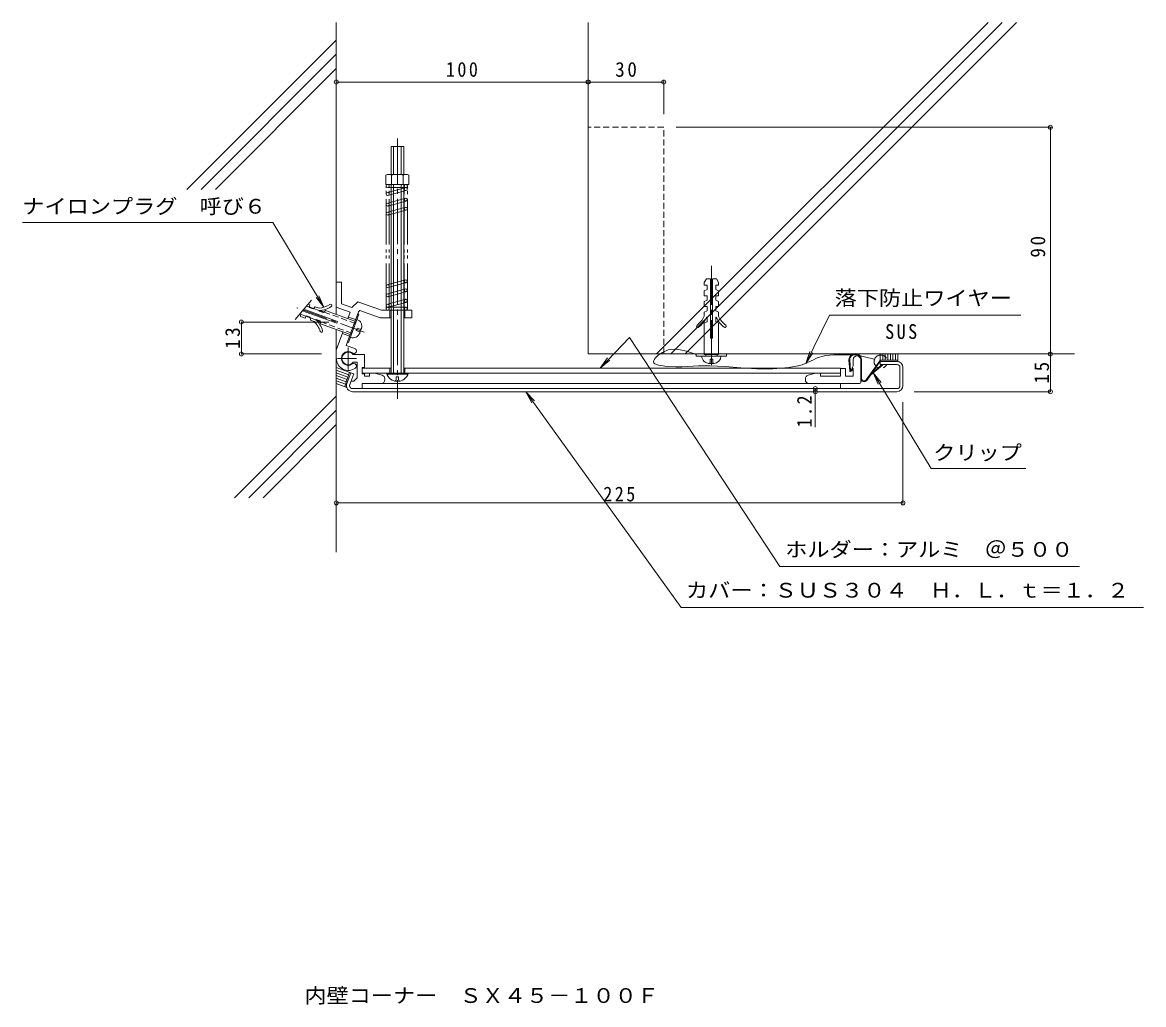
# Model space of a CAD drawing. Units: millimetres, scale not verified. Extents: x -222 to 223, y -269 to 121.
import ezdxf
from ezdxf.enums import TextEntityAlignment as Align

# ---------------------------------------------------------------- set-up
doc = ezdxf.new("R2010")
doc.units = ezdxf.units.MM
doc.header["$LTSCALE"] = 2
doc.header["$PDMODE"] = 32
doc.header["$PDSIZE"] = 1.6
for name, pattern in [('CHAIN1', [8, 5, -1, 1, -1]), ('CHAIN2', [12, 9, -1, 1, -1]), ('DASHED1', [1.8, 1.2, -0.6]), ('DOUBLE_CHAIN1', [8.8, 5, -1, 0.6, -0.6, 0.6, -1]), ('DOUBLE_CHAIN2', [12.8, 9, -1, 0.6, -0.6, 0.6, -1])]:
    doc.linetypes.add(name, pattern=pattern)
for name, color, linetype, lineweight in [('D-0', 2, 'Continuous', 9), ('D-1', 2, 'Continuous', 9), ('D-2', 4, 'Continuous', 9), ('D-3', 6, 'Continuous', 5), ('D-4', 7, 'Continuous', 9), ('D-5', 7, 'Continuous', 9)]:
    doc.layers.add(name, color=color, linetype=linetype, lineweight=lineweight)
doc.layers.add('D-6', color=2, linetype='Continuous')
doc.styles.add('ＭＳ ゴシック', font='')
doc.styles.get('ＭＳ ゴシック').set_extended_font_data('MS Gothic')

msp = doc.modelspace()

# ---------------------------------------------------------------- linework, layer by layer
at = {"layer": 'D-0', "color": 7, "linetype": 'CHAIN2'}
msp.add_line((51.833, -15.532), (51.833, 23.962), dxfattribs=at)
at = {"layer": 'D-0'}
for p, q in [((49.83, 18.801), (48.98, 17.301)), ((51.43, 18.801), (49.83, 18.801)), ((53.83, 18.801), (52.23, 18.801)), ((52.23, -4.699), (52.23, 18.801)), ((53.83, 18.801), (54.68, 17.301)), ((50.08, 14.551), (48.98, 14.051)), ((48.98, 12.051), (48.98, 14.051)), ((50.08, 14.551), (50.08, 16.301)), ((54.68, 16.301), (53.58, 16.301)), ((53.58, 14.551), (53.58, 16.301)), ((53.58, 14.551), (54.68, 14.051)), ((54.68, 16.301), (54.68, 17.301)), ((54.68, 12.051), (54.68, 14.051)), ((50.08, 12.051), (48.98, 12.051)), ((50.08, 10.301), (48.98, 9.801)), ((50.08, 10.301), (50.08, 12.051)), ((53.58, 12.051), (54.68, 12.051)), ((53.58, 10.301), (53.58, 12.051)), ((53.58, 10.301), (54.68, 9.801)), ((50.08, 6.051), (48.98, 5.551)), ((48.98, 3.955), (48.98, 5.551)), ((50.08, 6.051), (50.08, 7.801)), ((53.58, 6.051), (53.58, 7.801)), ((53.58, 6.051), (54.68, 5.551)), ((54.68, 3.955), (54.68, 5.551)), ((50.08, 1.801), (48.98, 1.301)), ((48.98, -11.199), (48.98, 1.301)), ((50.08, 3.551), (49.88, 3.551)), ((50.08, 1.801), (50.08, 3.551)), ((53.58, 1.801), (53.58, 3.551)), ((53.58, 3.551), (53.78, 3.551)), ((53.58, 1.801), (54.68, 1.301)), ((54.68, -11.199), (54.68, 1.301)), ((54.68, -11.199), (48.98, -11.199))]:
    msp.add_line(p, q, dxfattribs=at)
at = {"layer": 'D-0', "color": 7, "linetype": 'CHAIN1'}
msp.add_line((116.496, -13.08), (109.358, -11.398), dxfattribs=at)
at = {"layer": 'D-0', "color": 3}
for p, q in [((125.488, -13.999), (118.888, -13.999)), ((118.888, -13.999), (118.888, -15.199)), ((125.488, -15.199), (118.888, -15.199)), ((126.688, -23.599), (126.688, -16.399)), ((127.888, -16.399), (127.888, -23.599)), ((-92.919, -22.778), (-91.355, -18.481)), ((-91.792, -23.189), (-90.228, -18.892)), ((-90.228, -18.892), (-91.355, -18.481)), ((-90.664, -24.799), (125.488, -24.799)), ((125.488, -25.999), (-90.664, -25.999))]:
    msp.add_line(p, q, dxfattribs=at)
at = {"layer": 'D-0'}
for points in [[(52.23, -4.699), (51.43, -4.699), (51.43, 18.801)], [(50.08, 16.301), (48.98, 16.301), (48.98, 17.301)], [(50.08, 7.801), (48.98, 7.801), (48.98, 9.801)], [(53.58, 7.801), (54.68, 7.801), (54.68, 9.801)]]:
    msp.add_lwpolyline(points, dxfattribs=at)
at = {"layer": 'D-0', "color": 7, "linetype": 'CHAIN1'}
for points in [[(40.135, -16.099), (37.682, -16.116), (34.98, -16), (33.271, -15.854), (32.702, -15.792), (31.725, -15.661), (30.804, -15.486), (29.997, -15.252), (29.364, -14.944), (28.964, -14.549), (28.861, -14.273), (28.855, -14.03), (28.985, -13.568), (29.266, -13.069), (29.667, -12.552), (30.155, -12.037), (30.698, -11.545), (31.025, -11.277), (32.351, -10.382), (34.682, -9.44), (37.061, -9.141), (39.478, -9.345), (41.921, -9.91), (44.38, -10.696), (45.81, -11.199)], [(109.358, -11.398), (108.919, -11.396), (108.161, -11.392), (107.403, -11.387), (106.643, -11.382), (105.88, -11.375), (105.115, -11.366), (104.67, -11.36), (103.722, -11.346), (102.079, -11.331), (100.439, -11.357), (98.813, -11.456), (97.213, -11.66), (95.651, -12.002), (94.767, -12.276), (94.224, -12.478), (93.301, -12.873), (92.389, -13.308), (91.482, -13.76), (90.571, -14.208), (89.65, -14.631), (89.109, -14.855), (88.834, -14.961), (88.355, -15.133), (87.872, -15.291), (87.384, -15.437), (86.894, -15.573), (86.4, -15.701), (86.113, -15.771), (82.559, -16.451), (76.266, -16.976), (69.866, -16.902), (63.48, -16.49), (57.228, -15.997), (51.231, -15.685), (47.917, -15.688), (46.683, -15.736), (44.566, -15.862), (42.406, -15.999), (40.135, -16.099)]]:
    msp.add_lwpolyline(points, dxfattribs=at)
at = {"layer": 'D-0'}
for centre, radius, start, end in [((46.456, 0.006), 0.5, 127.07008, 307.07036), ((40.73, 7.586), 9, 307.07018, 336.20253), ((40.73, 7.586), 10, 307.07018, 336.20253), ((62.929, 7.586), 10, 203.79745, 232.92982), ((62.929, 7.586), 9, 203.79745, 232.92982), ((57.203, 0.006), 0.5, 232.92963, 52.92992)]:
    msp.add_arc(centre, radius, start, end, dxfattribs=at)
at = {"layer": 'D-0', "color": 7, "linetype": 'CHAIN1'}
msp.add_arc((119.07, -14.07), 2.632, 31.39781, 334.60031, dxfattribs=at)
at = {"layer": 'D-0', "color": 3}
for centre, radius, start, end in [((125.488, -16.399), 2.4, 0, 90), ((125.488, -16.399), 1.2, 0, 90), ((-90.664, -23.599), 2.4, 160.00005, 270), ((-90.664, -23.599), 1.2, 159.99847, 270), ((125.488, -23.599), 1.2, 270, 0), ((125.488, -23.599), 2.4, 270, 0)]:
    msp.add_arc(centre, radius, start, end, dxfattribs=at)
at = {"layer": 'D-1'}
for p, q in [((-74.364, 60.311), (-74.364, 71.401)), ((-71.363, 60.311), (-71.363, 71.401)), ((-70.363, 60.311), (-70.363, 71.401)), ((-76.814, 60.311), (-77.464, 59.936)), ((-75.154, 59.936), (-75.154, 56.311)), ((-70.573, 59.936), (-70.573, 56.311)), ((-68.264, 59.936), (-68.264, 56.311)), ((-75.364, -18.599), (-75.364, 56.311)), ((-74.364, -18.599), (-74.364, 56.311)), ((-71.363, -18.599), (-71.363, 56.311)), ((-70.363, -18.599), (-70.363, 56.311)), ((-97.114, 17.515), (-97.114, 7.515)), ((-97.114, 17.515), (-95.114, 17.515)), ((-95.114, 8.916), (-95.114, 17.515)), ((-111.493, 5.034), (-111.399, 3.829)), ((-96.936, 1.172), (-110.548, 6.126)), ((-107.571, 8.501), (-108.271, 8.756)), ((-107.947, 7.468), (-107.571, 8.501)), ((-106.302, 6.869), (-107.947, 7.468)), ((-106.149, 7.026), (-107.878, 7.655)), ((-106.302, 6.869), (-105.456, 7.732)), ((-103.956, 7.186), (-105.456, 7.732)), ((-102.078, 5.651), (-103.644, 6.221)), ((-102.309, 5.415), (-101.462, 6.278)), ((-101.462, 6.278), (-89.716, 2.003)), ((-97.114, 7.515), (-91.629, 5.519)), ((-93.214, -7.607), (-88.354, 5.747)), ((-92.536, 3.029), (-91.629, 5.519)), ((-79.185, 6.311), (-75.364, 6.311)), ((-75.864, 6.311), (-75.864, 3.311)), ((-70.363, 6.311), (-67.114, 6.311)), ((-69.864, 6.311), (-69.864, 3.311)), ((-67.114, 3.311), (-67.114, 6.311)), ((-109.52, 3.145), (-111.399, 3.829)), ((-109.144, 4.179), (-109.52, 3.145)), ((-107.482, 3.361), (-109.212, 3.991)), ((-107.499, 3.58), (-109.144, 4.179)), ((-107.499, 3.58), (-107.406, 2.375)), ((-105.906, 1.829), (-107.406, 2.375)), ((-105.15, 2.725), (-105.219, 2.537)), ((-103.506, 2.126), (-105.15, 2.725)), ((-103.48, 1.798), (-105.046, 2.368)), ((-92.313, 3.64), (-89.494, 2.614)), ((-89.46, 1.247), (-89.929, 1.418)), ((-79.714, 3.311), (-75.364, 3.311)), ((-70.363, 3.311), (-67.114, 3.311)), ((-97.114, -9.549), (-94.485, -2.327)), ((-94.707, -2.938), (-91.888, -3.964)), ((-90.999, -2.982), (-91.468, -2.811)), ((-87.804, -2.684), (-87.188, -0.993)), ((-89.771, -8.86), (-93.214, -7.607)), ((-92.281, -6.506), (-92.751, -6.335)), ((-97.114, -9.549), (-97.114, -12.799)), ((-85.863, -11.299), (-90.363, -11.299)), ((45.81, -11.855), (45.81, -11.199)), ((45.81, -11.855), (57.81, -11.855)), ((49.56, -11.855), (49.56, -11.199)), ((54.06, -11.855), (54.06, -11.199)), ((57.81, -11.855), (57.81, -11.199)), ((108.137, -13.299), (108.137, -15.799)), ((111.137, -22.299), (111.137, -13.299)), ((-88.863, -14.299), (-90.363, -14.299)), ((-88.863, -14.299), (-88.863, -20.557)), ((-86.863, -16.599), (-75.364, -16.599)), ((-75.864, -16.599), (-75.864, -18.599)), ((-70.363, -16.599), (103.137, -16.599)), ((-69.864, -16.599), (-69.864, -18.599)), ((50.933, -14.755), (52.733, -14.755)), ((103.137, -16.599), (103.137, -19.799)), ((105.137, -16.799), (103.137, -16.799)), ((105.137, -16.799), (105.137, -19.799)), ((107.781, -16.51), (108.137, -15.799)), ((107.96, -16.799), (108.137, -16.799)), ((108.137, -16.799), (108.137, -19.799)), ((-91.863, -23.499), (-91.245, -21.799)), ((-90.106, -21.799), (-91.245, -21.799)), ((-88.863, -20.557), (-90.106, -21.799)), ((-86.863, -18.599), (103.137, -18.599)), ((-85.863, -18.849), (-86.863, -18.849)), ((-85.863, -18.849), (-85.863, -19.799)), ((-85.863, -19.799), (-83.877, -19.799)), ((-83.877, -18.599), (-83.877, -19.799)), ((-78.948, -19.48), (-81.9, -18.599)), ((-77.877, -21.299), (-77.877, -20.917)), ((-77.03, -19.099), (-68.697, -19.099)), ((89.137, -21.299), (89.137, -20.917)), ((90.208, -19.48), (93.16, -18.599)), ((95.137, -18.599), (95.137, -19.799)), ((103.137, -19.799), (95.137, -19.799)), ((108.137, -19.799), (105.137, -19.799)), ((-90.563, -24.799), (103.137, -24.799)), ((110.637, -22.799), (-86.863, -22.799)), ((-86.863, -24.799), (-86.863, -22.799)), ((103.137, -22.799), (103.137, -24.799))]:
    msp.add_line(p, q, dxfattribs=at)
at = {"layer": 'D-1', "linetype": 'CHAIN2'}
msp.add_line((-72.864, 74.586), (-72.864, -28.809), dxfattribs=at)
at = {"layer": 'D-1', "linetype": 'DOUBLE_CHAIN1'}
msp.add_line((-113.486, 2.73), (-106.881, 10.362), dxfattribs=at)
at = {"layer": 'D-1', "linetype": 'CHAIN1'}
for p, q in [((-86.042, -2.367), (-112.77, 7.361)), ((-92.363, -8.452), (-92.363, -17.146)), ((-89.103, -12.799), (-96.71, -12.799))]:
    msp.add_line(p, q, dxfattribs=at)
at = {"layer": 'D-1', "linetype": 'DASHED1'}
for p, q in [((-109.212, 3.991), (-111.476, 4.815)), ((-107.878, 7.655), (-108.901, 8.028)), ((-103.885, 6.202), (-106.149, 7.026)), ((-89.52, 1.08), (-102.078, 5.651)), ((-105.219, 2.537), (-107.482, 3.361)), ((-90.922, -2.773), (-103.48, 1.798)), ((-88.863, -0.813), (-89.202, -1.745)), ((-88.121, -2.138), (-89.202, -1.745)), ((-87.782, -1.207), (-88.863, -0.813)), ((52.328, -13.121), (51.337, -13.121)), ((51.337, -14.271), (51.337, -13.121)), ((52.328, -14.271), (52.328, -13.121)), ((-72.368, -20.123), (-73.359, -20.123)), ((-73.359, -21.273), (-73.359, -20.123)), ((-72.368, -21.273), (-72.368, -20.123))]:
    msp.add_line(p, q, dxfattribs=at)
at = {"layer": 'D-1'}
for points in [[(-75.364, 60.311), (-75.364, 71.401), (-70.363, 71.401)], [(-77.464, 59.936), (-77.464, 56.311), (-68.264, 56.311)], [(-76.814, 60.311), (-68.914, 60.311), (-68.264, 59.936)], [(-95.114, 8.916), (-90.945, 7.398), (-88.604, 9.739), (-79.185, 6.311)], [(-96.936, 1.172), (-96.662, 1.924), (-109.987, 6.773)], [(-102.309, 5.415), (-103.953, 6.014), (-103.885, 6.202)], [(-92.281, -6.506), (-88.177, 4.771), (-88.647, 4.942)], [(-88.354, 5.747), (-87.835, 6.266), (-79.714, 3.311)], [(-103.506, 2.126), (-103.412, 0.922), (-91.666, -3.353)], [(-85.863, -11.299), (-85.863, -16.349), (-86.863, -16.349), (-86.863, -18.849)]]:
    msp.add_lwpolyline(points, dxfattribs=at)
for centre, radius, start, end in [((-76.309, 58.347), 1.964, 53.99094, 126.00906), ((-72.864, 53.133), 7.178, 71.39072, 108.60928), ((-69.418, 58.347), 1.964, 53.99113, 126.00887), ((-104.547, 16.18), 9, 273.79745, 302.92981), ((-104.547, 16.18), 10, 273.79745, 302.92981), ((-99.383, 8.206), 0.5, 302.92963, 122.9299), ((-112.14, -4.681), 9, 17.07016, 46.20251), ((-112.14, -4.681), 10, 17.07016, 46.20251), ((-89.913, -0.001), 2.9, 339.99998, 69.99998), ((-103.058, -1.892), 0.5, 197.07007, 17.07034), ((-90.529, -1.692), 2.9, 249.99998, 339.99998), ((-90.113, -9.8), 1, 233.11566, 70.00063), ((-92.363, -12.799), 4.75, 180, 306.88397), ((-92.363, -12.799), 2.75, 53.11603, 306.88397), ((-92.363, -12.799), 2.5, 36.87024, 323.13033), ((50.933, -11.855), 2.9, 179.99998, 269.99998), ((52.733, -11.855), 2.9, 269.99998, 359.99998), ((109.637, -13.299), 1.5, 0, 180), ((-90.113, -15.798), 1, 306.88434, 126.88434), ((107.96, -16.599), 0.2, 153.43495, 270), ((-79.377, -21.299), 1.5, 270, 0), ((-79.377, -20.917), 1.5, 0, 73.39296), ((-72.864, -17.399), 4.5, 195.46597, 344.53403), ((90.637, -20.917), 1.5, 106.60704, 180), ((90.637, -21.299), 1.5, 180, 270), ((-90.563, -23.499), 1.3, 179.9989, 270), ((110.637, -22.299), 0.5, 270, 0)]:
    msp.add_arc(centre, radius, start, end, dxfattribs=at)
at = {"layer": 'D-1', "linetype": 'DASHED1'}
for centre, start, end in [((-88.292, -2.608), 325.58549, 69.99998), ((-87.611, -0.737), 249.99998, 354.41447), ((50.837, -14.271), 255.58549, 359.99998), ((52.829, -14.271), 179.99998, 284.41447), ((-73.859, -21.273), 255.58551, 0), ((-71.868, -21.273), 180, 284.41449)]:
    msp.add_arc(centre, 0.5, start, end, dxfattribs=at)
at = {"layer": 'D-2', "linetype": 'DOUBLE_CHAIN2'}
for p, q in [((-77.314, 6.911), (-77.314, 55.711)), ((-76.114, 6.911), (-76.114, 55.711)), ((-70.113, 6.911), (-70.113, 55.711)), ((-68.913, 6.911), (-68.913, 55.711))]:
    msp.add_line(p, q, dxfattribs=at)
at = {"layer": 'D-2'}
for p, q in [((-76.714, 56.311), (-69.513, 56.311)), ((-76.714, 55.111), (-69.513, 55.111)), ((-76.714, 53.137), (-69.513, 55.111)), ((-69.513, 53.911), (-76.714, 51.938)), ((-76.714, 48.933), (-69.513, 50.906)), ((-69.513, 49.706), (-76.714, 47.733)), ((-76.714, 45.331), (-69.513, 47.304)), ((-69.513, 46.104), (-76.714, 44.131)), ((-76.714, 16.515), (-69.513, 18.488)), ((-69.513, 17.288), (-76.714, 15.315)), ((-76.714, 12.913), (-69.513, 14.886)), ((-69.513, 13.686), (-76.714, 11.713)), ((-76.714, 8.711), (-69.513, 10.684)), ((-69.513, 9.484), (-76.714, 7.511)), ((-76.714, 7.511), (-69.513, 7.511)), ((-76.714, 6.311), (-69.513, 6.311)), ((118.888, -10.999), (118.888, -13.999)), ((119.888, -13.499), (119.888, -10.999)), ((120.888, -10.999), (120.888, -13.499)), ((121.888, -13.499), (121.888, -10.999)), ((122.888, -10.999), (122.888, -13.499)), ((123.888, -10.999), (123.888, -13.499)), ((124.888, -13.499), (124.888, -10.999)), ((125.888, -10.999), (125.888, -13.999)), ((-97.114, -16.386), (-91.355, -18.481)), ((-92.167, -19.25), (-97.114, -17.45)), ((125.888, -13.499), (118.888, -13.499)), ((125.888, -13.999), (118.888, -13.999)), ((-97.114, -18.514), (-92.51, -20.19)), ((-97.114, -19.578), (-92.852, -21.13)), ((-93.193, -22.069), (-97.114, -20.642)), ((-97.114, -21.707), (-93.535, -23.009)), ((-91.825, -18.31), (-93.535, -23.009)), ((-91.355, -18.481), (-92.919, -22.778)), ((-92.965, -24.281), (-97.114, -22.771))]:
    msp.add_line(p, q, dxfattribs=at)
at = {"layer": 'D-2', "color": 5, "lineweight": 5}
for p, q in [((111.137, -20.721), (111.137, -13.299)), ((106.736, -17.685), (106.437, -13.422)), ((107.035, -17.664), (106.737, -13.401)), ((107.035, -17.664), (107.872, -16.702)), ((107.261, -17.861), (108.098, -16.898)), ((107.872, -16.702), (108.098, -16.898)), ((111.437, -20.743), (111.437, -13.399)), ((113.494, -21.498), (118.888, -13.947)), ((115.076, -19.284), (119.832, -15.432))]:
    msp.add_line(p, q, dxfattribs=at)
for points in [[(113.25, -21.324), (118.644, -13.772), (118.888, -13.947)], [(115.731, -18.368), (119.643, -15.199), (119.832, -15.432)]]:
    msp.add_lwpolyline(points, dxfattribs=at)
at = {"layer": 'D-2'}
for centre in [(-76.714, 55.711), (-69.513, 55.711), (-69.513, 54.511), (-76.714, 52.537), (-69.513, 50.306), (-76.714, 48.333), (-76.714, 44.731), (-69.513, 46.704), (-69.513, 17.888), (-76.714, 15.915), (-69.513, 14.286), (-76.714, 12.313), (-69.513, 10.084), (-76.714, 8.111), (-76.714, 6.911), (-69.513, 6.911)]:
    msp.add_circle(centre, 0.6, dxfattribs=at)
at = {"layer": 'D-2', "color": 5, "lineweight": 5}
for centre, radius, start, end in [((108.937, -13.399), 2.5, 0, 180.28502), ((108.937, -13.399), 2.2, 0, 180.06065), ((107.035, -17.664), 0.3, 184, 319), ((112.437, -20.743), 1.3, 180, 324.46278), ((112.437, -20.743), 1, 180, 324.46278)]:
    msp.add_arc(centre, radius, start, end, dxfattribs=at)
at = {"layer": 'D-2'}
for radius, start, end in [(2.931, 168.38556, 189.13976), (2.4, 159.9993, 196.49475)]:
    msp.add_arc((-90.664, -23.599), radius, start, end, dxfattribs=at)
at = {"layer": 'D-3'}
for p, q in [((-97.114, 4.695), (-97.114, 120.661)), ((2.886, -10.999), (2.886, 120.661)), ((30.029, -10.999), (161.688, 120.661)), ((35.686, -10.999), (167.345, 120.661)), ((41.343, -10.999), (173.002, 120.661)), ((-156.423, 54.36), (-97.114, 113.67)), ((-150.766, 54.36), (-97.114, 108.013)), ((-145.109, 54.36), (-97.114, 102.356)), ((-97.114, -89.783), (-97.114, -1.371)), ((196.032, -10.999), (2.886, -10.999)), ((-137.539, -68.177), (-97.114, -27.752)), ((-131.882, -68.177), (-97.114, -33.408)), ((-126.225, -68.177), (-97.114, -39.065))]:
    msp.add_line(p, q, dxfattribs=at)
at = {"layer": 'D-3', "linetype": 'DASHED1'}
msp.add_lwpolyline([(32.886, -10.999), (32.886, 79.001), (2.886, 79.001)], dxfattribs=at)
at = {"layer": 'D-4'}
for p, q in [((-122.278, 41.246), (-221.766, 41.246)), ((-102.06, 7.53), (-104.05, 12.118)), ((98.712, 4.356), (174.716, 4.356)), ((7.596, -16.599), (11.515, -13.494)), ((116.095, -18.459), (118.101, -23.039)), ((-21.822, -25.999), (-19.457, -30.404)), ((223.441, -111.676), (39.81, -111.676))]:
    msp.add_line(p, q, dxfattribs=at)
for points in [[(-122.278, 41.246), (-102.06, 7.53), (-105.169, 11.446)], [(197.979, -95.388), (79.007, -95.388), (19.312, -4.511), (7.596, -16.599), (10.578, -12.585)], [(176.668, -56.553), (139.123, -56.553), (116.095, -18.459), (119.218, -22.364)], [(39.81, -111.676), (-21.822, -25.999), (-18.398, -29.642)]]:
    msp.add_lwpolyline(points, dxfattribs=at)
at = {"layer": 'D-5'}
for p, q in [((-97.114, 96.982), (32.886, 96.982)), ((32.886, 84.185), (32.886, 97.582)), ((37.886, 79.001), (187.065, 79.001)), ((186.465, -25.999), (186.465, 79.001)), ((-100.114, 1.662), (-134.811, 1.662)), ((-134.811, -10.999), (-134.811, 1.662)), ((98.712, 4.356), (89.258, -14.761)), ((-102.982, -10.999), (-134.811, -10.999)), ((89.258, -14.761), (90.87, -10.028)), ((89.258, -14.761), (92.04, -10.606)), ((93.062, -24.799), (93.083, -40.038)), ((132.296, -25.999), (186.465, -25.999)), ((127.888, -30.15), (127.888, -70.165)), ((-97.114, -70.165), (127.888, -70.165))]:
    msp.add_line(p, q, dxfattribs=at)
for p in [(-97.114, 96.982), (2.886, 96.982), (32.886, 96.982), (186.465, 79.001), (-134.811, 1.662), (-134.811, -10.999), (186.465, -10.999), (93.062, -24.799), (93.064, -25.999), (186.465, -25.999), (-97.114, -70.165), (127.888, -70.165)]:
    msp.add_point(p, dxfattribs=at)

# ---------------------------------------------------------------- texts
at = {"layer": 'D-4', "color": 2, "style": 'ＭＳ ゴシック', "width": 1.1}
for s, p in [('ナイロンプラグ\u3000呼び６', (-221.815, 42.941)), ('落下防止ワイヤー', (100.758, 6.504)), ('クリップ', (139.909, -54.901)), ('ホルダー：アルミ\u3000＠５００', (81.126, -93.342)), ('カバー：ＳＵＳ３０４\u3000Ｈ．Ｌ．ｔ＝１．２', (41.726, -109.557))]:
    msp.add_text(s, height=5.865, dxfattribs=at).set_placement(p, align=Align.BOTTOM_LEFT)
at = {"layer": 'D-5', "color": 2, "char_height": 5.865, "attachment_point": 7, "style": 'ＭＳ ゴシック'}
for s, insert in [('\\T1.27;\\W0.9;100', (-53.614, 98.982)), ('\\T1.27;\\W0.95;30', (13.636, 98.982)), ('\\T1.27;\\W0.9;SUS', (120.827, -5.149)), ('\\T1.27;\\W0.9;225', (8.887, -69.665))]:
    msp.add_mtext(s, dxfattribs=dict(at, insert=insert))
at = {"layer": 'D-5', "color": 2, "char_height": 5.865, "attachment_point": 7, "rotation": 90, "style": 'ＭＳ ゴシック'}
for s, insert in [('\\T1.27;\\W0.95;90', (184.465, 27.251)), ('\\T1.27;\\W0.95;13', (-135.311, -9.018)), ('\\T1.27;\\W0.95;15', (185.965, -22.749)), ('\\T1.27;\\W0.9;1.2', (91.75, -40.208))]:
    msp.add_mtext(s, dxfattribs=dict(at, insert=insert))
at = {"layer": 'D-6', "style": 'ＭＳ ゴシック', "width": 1.1}
msp.add_text('内壁コーナー\u3000ＳＸ４５－１００Ｆ', height=5.865, dxfattribs=at).set_placement((-109.796, -270.533), align=Align.BOTTOM_LEFT)

doc.saveas('drawing.dxf')
